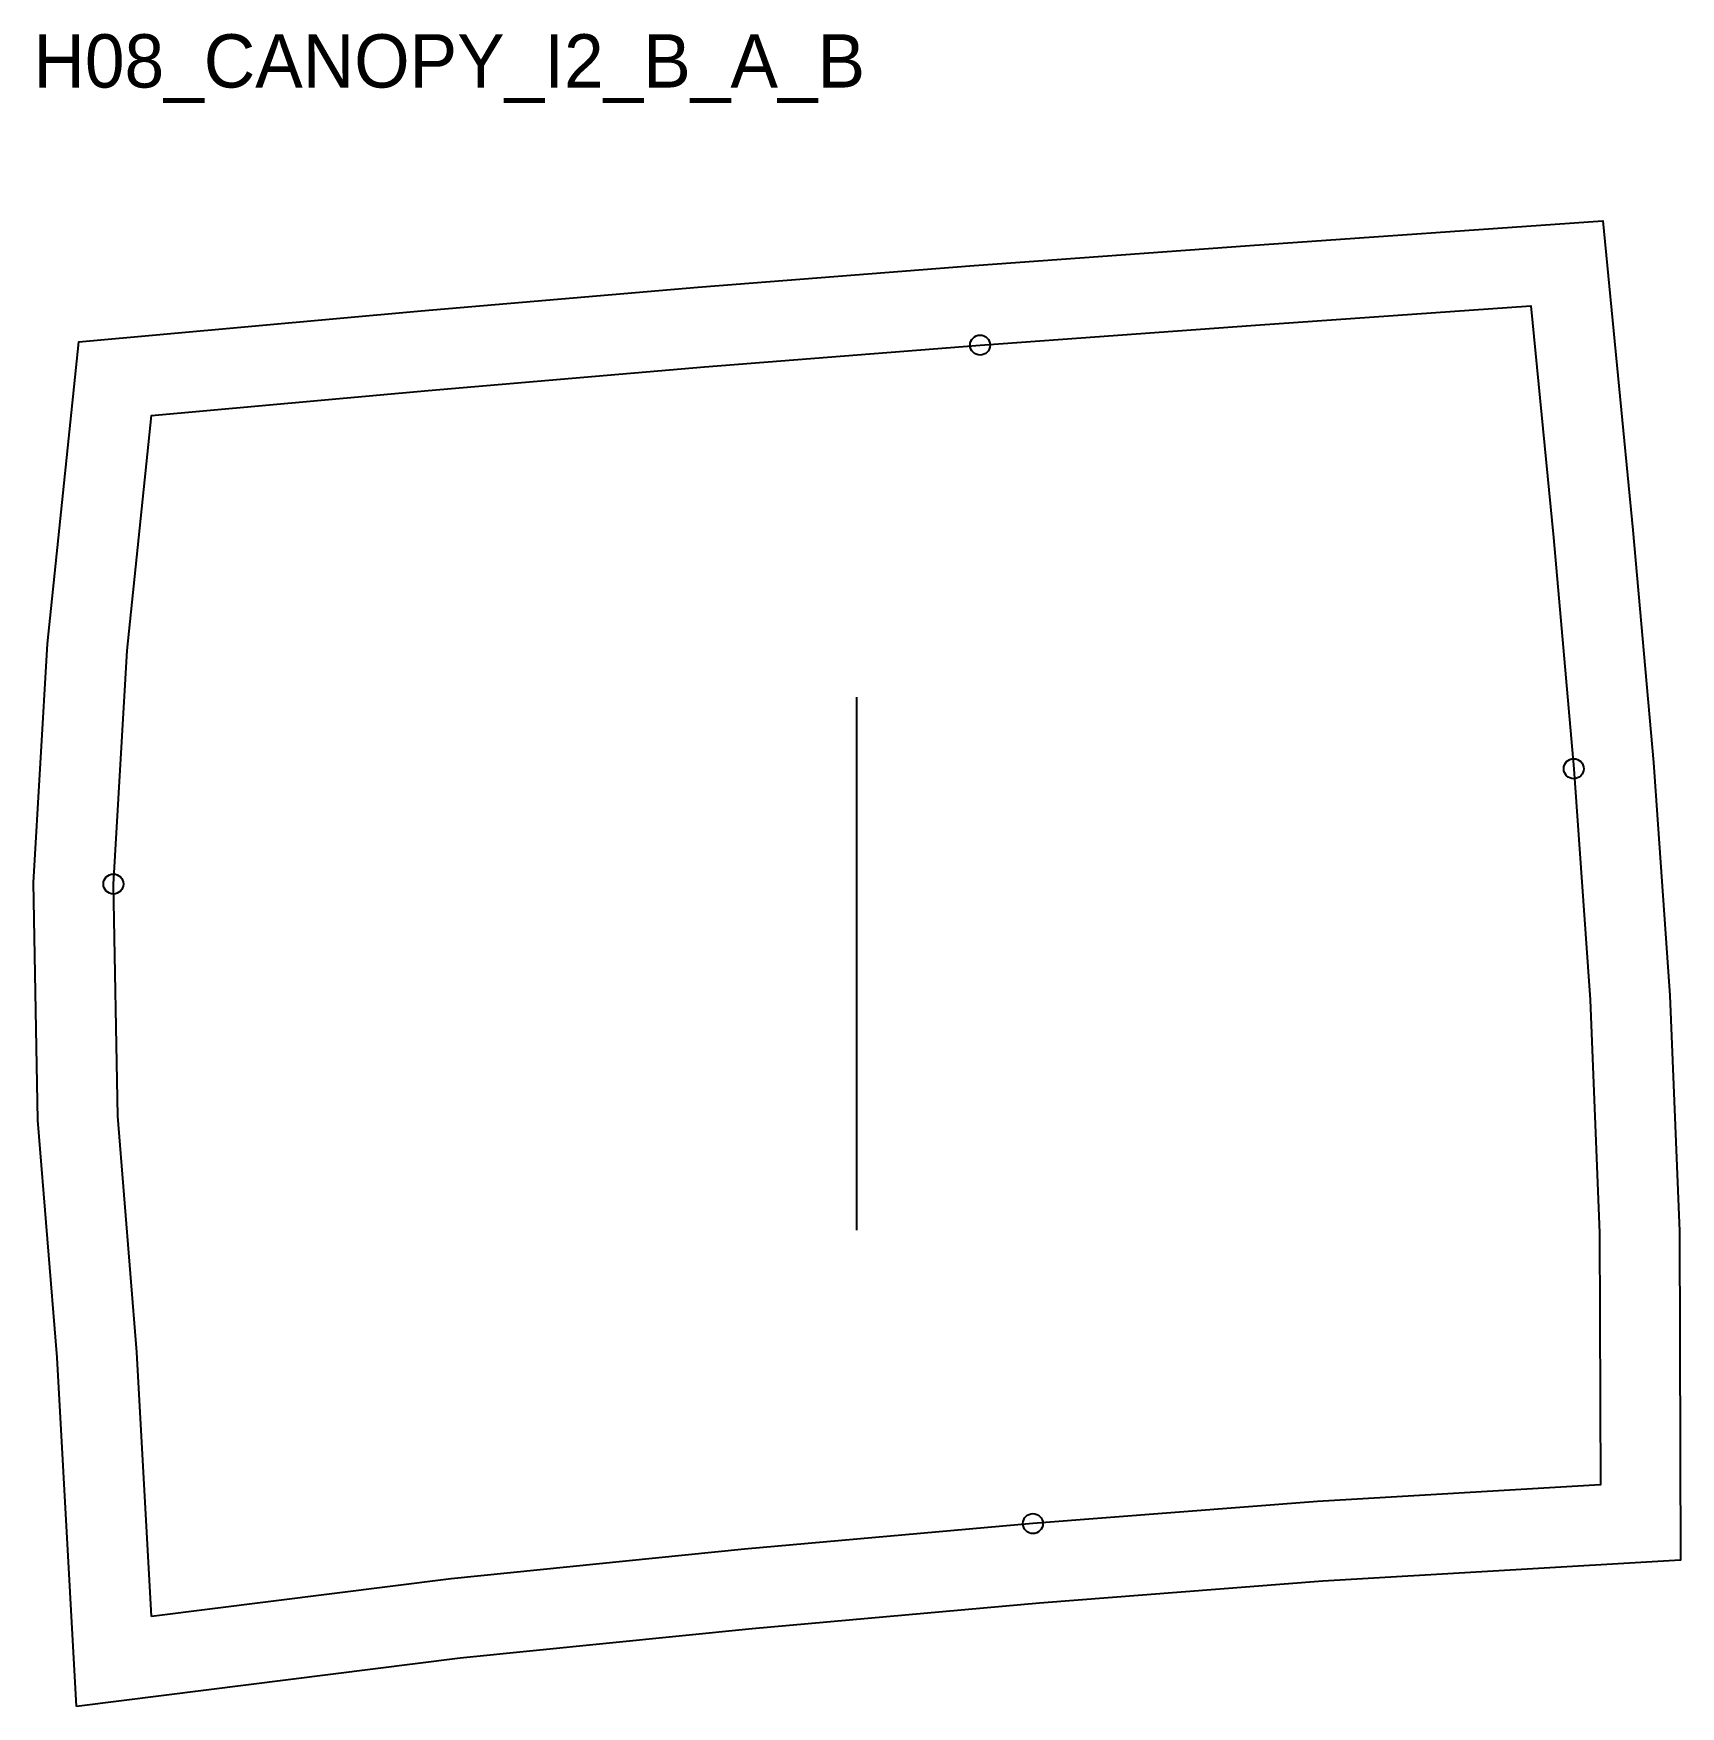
# Model space of a CAD drawing. Header units: millimetres. Extents: x -18 to 230, y -14 to 238.
import ezdxf

# ---------------------------------------------------------------- set-up
doc = ezdxf.new("R2010")
doc.units = ezdxf.units.MM
for name, color, linetype in [('CUT', 1, 'Continuous'), ('GRAIN', 3, 'Continuous'), ('ID', 7, 'Continuous'), ('NOTCH', 2, 'Continuous'), ('SEAM', 5, 'Continuous')]:
    doc.layers.add(name, color=color, linetype=linetype)

msp = doc.modelspace()

# ---------------------------------------------------------------- linework, layer by layer
at = {"layer": 'CUT'}
msp.add_lwpolyline([(-11.27, -13.51), (-14.17, 38.87), (-17.05, 74.51), (-17.71, 110.22), (-15.62, 146.03), (-10.92, 191.39), (40.51, 196.03), (82.05, 199.6), (123.54, 202.86), (164.95, 205.83), (217.94, 209.56), (222.47, 163.12), (225.54, 128.24), (228.01, 93.25), (229.44, 57.87), (229.62, 8.44), (175.92, 5.3), (133.36, 2), (90.21, -1.83), (46.36, -6.26), (-11.27, -13.51)], close=True, dxfattribs=at)
at = {"layer": 'GRAIN'}
msp.add_line((105.95, 58.02), (105.95, 138.02), dxfattribs=at)
at = {"layer": 'NOTCH'}
for centre in [(124.44, 190.89), (213.58, 127.29), (-5.71, 109.98), (132.37, 13.96)]:
    msp.add_circle(centre, 1.5, dxfattribs=at)
at = {"layer": 'SEAM'}
msp.add_lwpolyline([(0, 0), (-2.2, 39.69), (-5.06, 75.1), (-5.71, 109.98), (-3.65, 145.06), (0, 180.32), (41.57, 184.08), (83.04, 187.64), (124.44, 190.89), (165.8, 193.86), (207.13, 196.77), (210.52, 162.01), (213.58, 127.29), (216.03, 92.58), (217.44, 57.6), (217.58, 19.76), (175.1, 17.27), (132.37, 13.96), (89.08, 10.12), (45, 5.66)], close=True, dxfattribs=at)

# ---------------------------------------------------------------- texts
at = {"layer": 'ID'}
msp.add_text('H08_CANOPY_I2_B_A_B', height=8, dxfattribs=at).set_placement((-17.71, 229.56))

doc.saveas('drawing.dxf')
